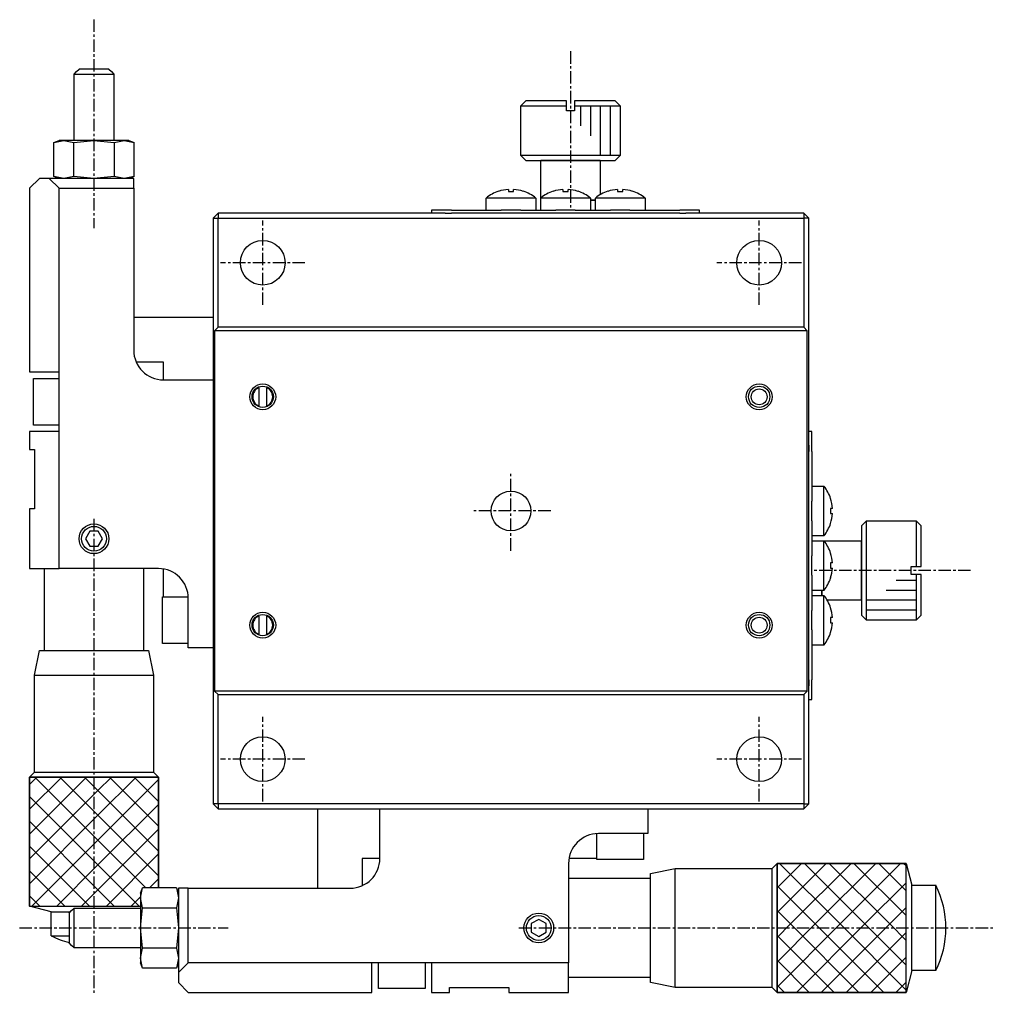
# Model space of a CAD drawing. Extents: x 10 to 383, y 10 to 321.
# Drawn here: x 26.2 to 124.5, y 150 to 248.3 of the extents above; entities that cross this region are included whole.
import ezdxf

# ---------------------------------------------------------------- set-up
doc = ezdxf.new("R2010")
doc.units = 0
doc.linetypes.add('CENTER', pattern=[2, 1.25, -0.25, 0.25, -0.25])
doc.layers.get('0').update_dxf_attribs({"linetype": 'CONTINUOUS'})
doc.layers.add('CENTER', color=1, linetype='CENTER')

msp = doc.modelspace()

# ---------------------------------------------------------------- linework, layer by layer
at = {"color": 7, "linetype": 'CONTINUOUS'}
for p, q in [((31.713, 242.803), (31.963, 243.053)), ((31.713, 242.803), (35.713, 242.803)), ((31.713, 236.103), (31.713, 242.803)), ((31.963, 243.053), (32.213, 243.303)), ((35.213, 243.303), (32.213, 243.303)), ((35.213, 243.303), (35.463, 243.053)), ((35.463, 243.053), (35.713, 242.803)), ((35.713, 242.803), (35.713, 236.103)), ((76.713, 239.603), (77.213, 240.103)), ((81.313, 240.103), (77.213, 240.103)), ((81.313, 239.603), (81.313, 240.103)), ((86.213, 240.103), (82.113, 240.103)), ((82.113, 240.103), (82.113, 239.603)), ((86.213, 240.103), (86.713, 239.603)), ((76.713, 239.603), (81.313, 239.603)), ((76.713, 234.603), (76.713, 239.603)), ((81.313, 239.103), (81.313, 239.603)), ((82.113, 239.103), (81.313, 239.103)), ((82.113, 239.603), (86.713, 239.603)), ((82.113, 239.603), (82.113, 239.103)), ((86.713, 239.603), (86.713, 234.603)), ((29.672, 235.906), (30.682, 236.103)), ((29.672, 235.906), (30.213, 236.103)), ((30.682, 236.103), (30.213, 236.103)), ((30.682, 236.103), (31.693, 235.906)), ((33.713, 236.103), (30.682, 236.103)), ((31.693, 235.906), (33.713, 236.103)), ((33.713, 236.103), (35.734, 235.906)), ((36.745, 236.103), (33.713, 236.103)), ((35.734, 235.906), (36.745, 236.103)), ((36.745, 236.103), (37.755, 235.906)), ((37.213, 236.103), (36.745, 236.103)), ((37.213, 236.103), (37.755, 235.906)), ((29.672, 232.5), (29.672, 235.906)), ((31.693, 232.5), (31.693, 235.906)), ((35.734, 235.906), (35.734, 232.5)), ((37.755, 232.5), (37.755, 235.906)), ((81.713, 234.603), (76.713, 234.603)), ((77.213, 234.103), (76.713, 234.603)), ((77.213, 234.103), (81.713, 234.103)), ((77.213, 234.103), (78.713, 234.103)), ((78.713, 234.103), (84.713, 234.103)), ((81.713, 234.103), (78.713, 234.103)), ((78.713, 230.325), (78.713, 234.103)), ((86.713, 234.603), (81.713, 234.603)), ((81.713, 234.103), (86.213, 234.103)), ((84.713, 234.103), (81.713, 234.103)), ((84.713, 234.103), (86.213, 234.103)), ((84.713, 234.103), (84.713, 230.667)), ((86.713, 234.603), (86.213, 234.103)), ((28.213, 232.303), (27.213, 231.303)), ((29.213, 232.303), (28.213, 232.303)), ((30.213, 231.303), (29.213, 232.303)), ((31.713, 232.303), (29.213, 232.303)), ((30.682, 232.303), (29.672, 232.5)), ((30.213, 232.303), (29.672, 232.5)), ((31.693, 232.5), (30.682, 232.303)), ((33.713, 232.303), (31.693, 232.5)), ((35.713, 232.303), (31.713, 232.303)), ((35.734, 232.5), (33.713, 232.303)), ((37.713, 232.303), (35.713, 232.303)), ((36.745, 232.303), (35.734, 232.5)), ((37.755, 232.5), (36.745, 232.303)), ((37.755, 232.5), (37.213, 232.303)), ((37.713, 231.303), (37.713, 232.303)), ((27.213, 231.303), (27.213, 212.803)), ((30.213, 231.303), (37.713, 231.303)), ((30.213, 212.803), (30.213, 231.303)), ((37.713, 231.303), (37.713, 215.003)), ((75.453, 231.186), (75.453, 230.994)), ((75.973, 230.994), (75.973, 231.186)), ((80.953, 231.186), (80.953, 230.994)), ((81.473, 230.994), (81.473, 231.186)), ((86.453, 231.186), (86.453, 230.994)), ((86.973, 230.994), (86.973, 231.186)), ((75.713, 230.325), (73.213, 230.325)), ((73.213, 229.103), (73.213, 230.325)), ((74.461, 231.002), (74.465, 230.994)), ((75.453, 230.994), (75.973, 230.994)), ((78.213, 230.325), (75.713, 230.325)), ((76.962, 230.994), (76.965, 231.002)), ((78.213, 230.325), (78.213, 229.103)), ((81.213, 230.325), (78.713, 230.325)), ((78.713, 229.103), (78.713, 230.325)), ((79.961, 231.002), (79.965, 230.994)), ((80.953, 230.994), (81.473, 230.994)), ((83.713, 230.325), (81.213, 230.325)), ((82.462, 230.994), (82.465, 231.002)), ((83.713, 230.325), (83.713, 229.103)), ((84.213, 230.103), (83.713, 230.103)), ((83.713, 230.103), (84.213, 230.103)), ((86.713, 230.325), (84.213, 230.325)), ((84.213, 229.103), (84.213, 230.325)), ((85.461, 231.002), (85.465, 230.994)), ((86.453, 230.994), (86.973, 230.994)), ((89.213, 230.325), (86.713, 230.325)), ((87.962, 230.994), (87.965, 231.002)), ((89.213, 230.325), (89.213, 229.103)), ((67.713, 229.103), (67.713, 228.803)), ((69.713, 229.103), (67.713, 229.103)), ((69.713, 229.103), (74.734, 229.103)), ((75.713, 229.103), (74.734, 229.103)), ((76.693, 229.103), (75.713, 229.103)), ((76.693, 229.103), (80.234, 229.103)), ((81.213, 229.103), (80.234, 229.103)), ((82.193, 229.103), (81.213, 229.103)), ((82.193, 229.103), (85.734, 229.103)), ((86.713, 229.103), (85.734, 229.103)), ((87.693, 229.103), (86.713, 229.103)), ((87.693, 229.103), (92.713, 229.103)), ((94.713, 229.103), (92.713, 229.103)), ((94.713, 228.803), (94.713, 229.103)), ((45.713, 228.303), (46.213, 228.803)), ((45.713, 228.303), (46.213, 228.303)), ((45.713, 228.303), (45.713, 169.303)), ((69.089, 228.803), (46.213, 228.803)), ((46.213, 228.803), (46.213, 228.303)), ((46.213, 228.303), (105.213, 228.303)), ((46.213, 217.303), (46.213, 228.303)), ((69.089, 228.803), (69.713, 228.803)), ((92.713, 228.803), (69.713, 228.803)), ((92.713, 228.803), (93.338, 228.803)), ((105.213, 228.803), (93.338, 228.803)), ((105.213, 228.803), (105.213, 228.303)), ((105.213, 228.803), (105.713, 228.303)), ((105.713, 228.303), (105.213, 228.303)), ((105.213, 228.303), (105.213, 217.303)), ((105.713, 169.303), (105.713, 228.303)), ((45.713, 218.303), (37.713, 218.303)), ((46.213, 217.303), (45.863, 216.953)), ((105.213, 217.303), (46.213, 217.303)), ((105.563, 216.953), (105.213, 217.303)), ((105.563, 216.953), (45.863, 216.953)), ((45.863, 216.953), (45.863, 180.653)), ((105.563, 180.653), (105.563, 216.953)), ((40.713, 213.803), (37.964, 213.803)), ((40.713, 212.003), (40.713, 213.803)), ((27.213, 212.803), (30.213, 212.803)), ((30.213, 206.803), (30.213, 212.803)), ((27.613, 207.453), (27.613, 212.153)), ((27.613, 212.153), (30.213, 212.153)), ((40.713, 212.003), (45.713, 212.003)), ((45.713, 212.003), (45.713, 185.003)), ((50.313, 211.219), (50.313, 211.301)), ((50.313, 211.219), (50.313, 209.386)), ((51.113, 211.301), (51.113, 211.219)), ((51.113, 209.386), (51.113, 211.219)), ((50.313, 209.304), (50.313, 209.386)), ((51.113, 209.386), (51.113, 209.304)), ((30.213, 207.453), (27.613, 207.453)), ((30.213, 206.803), (27.213, 206.803)), ((27.213, 206.803), (27.213, 205.003)), ((30.213, 193.003), (30.213, 206.803)), ((106.013, 206.803), (105.713, 206.803)), ((106.013, 204.803), (106.013, 206.803)), ((27.213, 205.003), (27.713, 205.003)), ((27.713, 205.003), (27.713, 199.003)), ((105.713, 205.427), (105.713, 204.803)), ((105.713, 181.803), (105.713, 204.803)), ((106.013, 204.803), (106.013, 199.782)), ((106.013, 201.303), (107.236, 201.303)), ((107.236, 198.803), (107.236, 201.303)), ((106.013, 198.803), (106.013, 199.782)), ((107.912, 200.055), (107.905, 200.051)), ((27.713, 199.003), (27.213, 199.003)), ((27.213, 199.003), (27.213, 193.003)), ((106.013, 197.823), (106.013, 198.803)), ((107.236, 196.303), (107.236, 198.803)), ((107.905, 199.063), (107.905, 198.543)), ((108.097, 199.063), (107.905, 199.063)), ((106.013, 197.823), (106.013, 194.282)), ((107.905, 198.543), (108.097, 198.543)), ((111.013, 197.303), (111.513, 197.803)), ((111.513, 192.803), (111.513, 197.803)), ((111.513, 197.803), (116.513, 197.803)), ((116.513, 197.803), (116.513, 193.203)), ((116.513, 197.803), (117.013, 197.303)), ((33.28, 196.753), (32.847, 196.003)), ((34.146, 196.753), (33.28, 196.753)), ((34.579, 196.003), (34.146, 196.753)), ((107.905, 197.554), (107.912, 197.551)), ((111.013, 197.303), (111.013, 192.803)), ((111.013, 197.303), (111.013, 195.803)), ((117.013, 193.203), (117.013, 197.303)), ((32.847, 196.003), (33.28, 195.253)), ((34.146, 195.253), (34.579, 196.003)), ((107.236, 196.303), (106.013, 196.303)), ((106.013, 195.803), (107.236, 195.803)), ((107.236, 193.303), (107.236, 195.803)), ((107.236, 195.803), (111.013, 195.803)), ((111.013, 195.803), (111.013, 189.803)), ((111.013, 192.803), (111.013, 195.803)), ((33.28, 195.253), (34.146, 195.253)), ((106.013, 193.303), (106.013, 194.282)), ((107.912, 194.555), (107.905, 194.551)), ((27.213, 193.003), (30.213, 193.003)), ((28.713, 184.753), (28.713, 193.003)), ((40.213, 193.003), (30.213, 193.003)), ((38.713, 193.003), (38.713, 184.753)), ((40.713, 190.153), (40.713, 192.961)), ((106.013, 192.323), (106.013, 193.303)), ((107.236, 190.803), (107.236, 193.303)), ((107.905, 193.563), (107.905, 193.043)), ((108.097, 193.563), (107.905, 193.563)), ((107.905, 193.043), (108.097, 193.043)), ((111.013, 192.803), (111.013, 188.303)), ((111.013, 189.803), (111.013, 192.803)), ((111.513, 187.803), (111.513, 192.803)), ((116.013, 192.403), (116.013, 193.203)), ((116.013, 193.203), (116.513, 193.203)), ((116.513, 193.203), (117.013, 193.203)), ((106.013, 192.323), (106.013, 188.782)), ((107.905, 192.054), (107.912, 192.051)), ((116.513, 192.403), (116.013, 192.403)), ((116.513, 192.403), (116.513, 187.803)), ((117.013, 192.403), (116.513, 192.403)), ((117.013, 188.303), (117.013, 192.403)), ((107.236, 190.803), (106.013, 190.803)), ((107.013, 190.303), (107.013, 190.803)), ((107.013, 190.803), (107.013, 190.303)), ((40.613, 185.453), (40.613, 190.153)), ((40.613, 190.153), (43.21, 190.153)), ((43.213, 185.003), (43.213, 190.003)), ((106.013, 190.303), (107.236, 190.303)), ((107.236, 187.803), (107.236, 190.303)), ((111.013, 189.803), (107.578, 189.803)), ((111.013, 189.803), (111.013, 188.303)), ((106.013, 187.803), (106.013, 188.782)), ((107.912, 189.055), (107.905, 189.051)), ((50.313, 188.219), (50.313, 188.301)), ((50.313, 188.219), (50.313, 186.386)), ((51.113, 188.301), (51.113, 188.219)), ((51.113, 186.386), (51.113, 188.219)), ((106.013, 186.823), (106.013, 187.803)), ((107.236, 185.303), (107.236, 187.803)), ((107.905, 188.063), (107.905, 187.543)), ((108.097, 188.063), (107.905, 188.063)), ((111.513, 187.803), (111.013, 188.303)), ((116.513, 187.803), (111.513, 187.803)), ((117.013, 188.303), (116.513, 187.803)), ((106.013, 186.823), (106.013, 181.803)), ((107.905, 187.543), (108.097, 187.543)), ((50.313, 186.304), (50.313, 186.386)), ((51.113, 186.386), (51.113, 186.304)), ((107.905, 186.554), (107.912, 186.551)), ((43.213, 185.453), (40.613, 185.453)), ((45.713, 185.003), (43.213, 185.003)), ((107.236, 185.303), (106.013, 185.303)), ((27.713, 182.253), (28.213, 184.753)), ((28.213, 184.753), (33.714, 184.753)), ((33.714, 184.753), (39.213, 184.753)), ((39.213, 184.753), (39.713, 182.253)), ((27.713, 182.253), (33.714, 182.253)), ((27.713, 172.503), (27.713, 182.253)), ((33.714, 182.253), (39.713, 182.253)), ((39.713, 182.253), (39.713, 172.503)), ((105.713, 181.803), (105.713, 181.178)), ((106.013, 179.803), (106.013, 181.803)), ((105.563, 180.653), (45.863, 180.653)), ((45.863, 180.653), (46.213, 180.303)), ((46.213, 180.303), (105.213, 180.303)), ((46.213, 169.303), (46.213, 180.303)), ((105.213, 180.303), (105.563, 180.653)), ((105.213, 180.303), (105.213, 169.303)), ((105.713, 179.803), (106.013, 179.803)), ((27.213, 172.003), (27.713, 172.503)), ((27.713, 172.503), (33.714, 172.503)), ((33.714, 172.503), (39.713, 172.503)), ((39.713, 172.503), (40.213, 172.003)), ((40.213, 172.003), (27.213, 172.003)), ((27.213, 172.003), (27.213, 159.003)), ((33.714, 172.003), (40.213, 172.003)), ((40.213, 160.844), (40.213, 172.003)), ((46.213, 169.303), (45.713, 169.303)), ((46.213, 168.803), (45.713, 169.303)), ((105.213, 169.303), (46.213, 169.303)), ((46.213, 169.303), (46.213, 168.803)), ((105.213, 169.303), (105.713, 169.303)), ((105.213, 169.303), (105.213, 168.803)), ((105.713, 169.303), (105.213, 168.803)), ((46.213, 168.803), (62.513, 168.803)), ((56.213, 168.803), (56.213, 160.803)), ((62.513, 168.803), (89.513, 168.803)), ((62.513, 163.803), (62.513, 168.803)), ((89.513, 168.803), (89.513, 166.303)), ((89.513, 168.803), (105.213, 168.803)), ((84.363, 163.703), (84.363, 166.299)), ((89.513, 166.303), (84.513, 166.303)), ((89.063, 166.303), (89.063, 163.703)), ((60.713, 163.803), (60.713, 161.053)), ((62.513, 163.803), (60.713, 163.803)), ((81.513, 163.303), (81.513, 153.303)), ((84.363, 163.803), (81.555, 163.803)), ((89.063, 163.703), (84.363, 163.703)), ((102.013, 162.803), (102.513, 163.303)), ((102.513, 156.803), (102.513, 163.303)), ((115.513, 163.303), (102.513, 163.303)), ((102.513, 163.303), (102.513, 150.303)), ((115.513, 163.303), (116.103, 161.103)), ((115.513, 150.303), (115.513, 163.303)), ((89.763, 162.303), (92.263, 162.803)), ((89.763, 156.803), (89.763, 162.303)), ((92.263, 156.803), (92.263, 162.803)), ((92.263, 162.803), (102.013, 162.803)), ((102.013, 156.803), (102.013, 162.803)), ((81.513, 161.803), (89.763, 161.803)), ((38.413, 159.834), (38.611, 160.844)), ((38.413, 160.303), (38.611, 160.844)), ((38.413, 160.303), (38.413, 159.834)), ((42.016, 160.844), (38.611, 160.844)), ((42.016, 160.844), (42.213, 159.834)), ((42.016, 160.844), (42.213, 160.303)), ((43.213, 160.803), (42.213, 160.803)), ((42.213, 160.803), (42.213, 158.803)), ((43.213, 160.803), (59.513, 160.803)), ((43.213, 153.303), (43.213, 160.803)), ((116.103, 156.803), (116.103, 161.103)), ((116.103, 161.103), (118.513, 161.103)), ((118.513, 156.803), (118.513, 161.103)), ((38.611, 158.823), (38.413, 159.834)), ((38.413, 159.834), (38.413, 156.803)), ((42.213, 159.834), (42.016, 158.823)), ((27.213, 159.003), (33.714, 159.003)), ((29.413, 158.413), (27.213, 159.003)), ((27.213, 159.003), (38.413, 159.003)), ((29.413, 158.413), (31.324, 158.413)), ((29.413, 156.003), (29.413, 158.413)), ((31.213, 158.303), (31.463, 158.553)), ((31.213, 158.303), (31.213, 155.303)), ((31.463, 158.553), (31.713, 158.803)), ((31.713, 154.803), (31.713, 158.803)), ((31.713, 158.803), (38.413, 158.803)), ((38.413, 156.803), (38.611, 158.823)), ((38.611, 158.823), (42.016, 158.823)), ((42.016, 158.823), (42.213, 156.803)), ((42.213, 158.803), (42.213, 154.803)), ((78.513, 157.669), (77.763, 157.236)), ((79.263, 157.236), (78.513, 157.669)), ((38.611, 154.782), (38.413, 156.803)), ((38.413, 156.803), (38.413, 153.772)), ((42.213, 156.803), (42.016, 154.782)), ((77.763, 157.236), (77.763, 156.37)), ((77.763, 156.37), (78.513, 155.937)), ((78.513, 155.937), (79.263, 156.37)), ((79.263, 156.37), (79.263, 157.236)), ((89.763, 151.303), (89.763, 156.803)), ((92.263, 150.803), (92.263, 156.803)), ((102.013, 150.803), (102.013, 156.803)), ((115.513, 150.303), (115.513, 156.803)), ((116.103, 152.503), (116.103, 156.803)), ((118.513, 152.503), (118.513, 156.803)), ((29.413, 156.003), (31.213, 156.003)), ((31.463, 155.053), (31.213, 155.303)), ((31.713, 154.803), (31.463, 155.053)), ((38.413, 154.803), (31.713, 154.803)), ((38.413, 153.772), (38.611, 154.782)), ((42.016, 154.782), (38.611, 154.782)), ((42.016, 154.782), (42.213, 153.772)), ((42.213, 154.803), (42.213, 152.303)), ((38.611, 152.761), (38.413, 153.772)), ((38.413, 153.772), (38.413, 153.303)), ((42.213, 153.772), (42.016, 152.761)), ((38.611, 152.761), (38.413, 153.303)), ((42.016, 152.761), (38.611, 152.761)), ((42.213, 153.303), (42.016, 152.761)), ((43.213, 153.303), (42.213, 152.303)), ((61.713, 153.303), (43.213, 153.303)), ((67.713, 153.303), (61.713, 153.303)), ((61.713, 150.303), (61.713, 153.303)), ((62.363, 150.703), (62.363, 153.303)), ((67.063, 153.303), (67.063, 150.703)), ((81.513, 153.303), (67.713, 153.303)), ((67.713, 153.303), (67.713, 150.303)), ((81.513, 150.303), (81.513, 153.303)), ((116.103, 152.503), (115.513, 150.303)), ((118.513, 152.503), (116.103, 152.503)), ((42.213, 152.303), (42.213, 151.303)), ((89.763, 151.803), (81.513, 151.803)), ((42.213, 151.303), (43.213, 150.303)), ((67.063, 150.703), (62.363, 150.703)), ((69.513, 150.803), (75.513, 150.803)), ((69.513, 150.303), (69.513, 150.803)), ((75.513, 150.803), (75.513, 150.303)), ((92.263, 150.803), (89.763, 151.303)), ((102.013, 150.803), (92.263, 150.803)), ((102.513, 150.303), (102.013, 150.803)), ((43.213, 150.303), (61.713, 150.303)), ((67.713, 150.303), (69.513, 150.303)), ((75.513, 150.303), (81.513, 150.303)), ((102.513, 150.303), (115.513, 150.303))]:
    msp.add_line(p, q, dxfattribs=at)
at = {"color": 3, "linetype": 'CONTINUOUS'}
for p, q in [((82.713, 239.603), (82.713, 237.603)), ((83.713, 239.603), (83.713, 236.603)), ((84.713, 239.603), (84.713, 234.603)), ((85.713, 239.603), (85.713, 234.603)), ((116.513, 191.803), (114.513, 191.803)), ((116.513, 190.803), (113.513, 190.803)), ((116.513, 189.803), (111.513, 189.803)), ((116.513, 188.803), (111.513, 188.803)), ((27.213, 172.003), (33.714, 172.003)), ((27.213, 159.003), (27.213, 172.003)), ((27.213, 166.253), (32.963, 172.003)), ((27.213, 168.753), (30.463, 172.003)), ((27.213, 171.253), (27.963, 172.003)), ((34.113, 165.653), (27.763, 172.003)), ((34.113, 168.153), (30.263, 172.003)), ((34.113, 170.653), (32.763, 172.003)), ((34.113, 168.153), (37.963, 172.003)), ((34.113, 170.653), (35.463, 172.003)), ((34.113, 165.653), (40.213, 171.753)), ((40.213, 167.053), (35.263, 172.003)), ((40.213, 169.553), (37.763, 172.003)), ((40.213, 172.003), (40.213, 160.844)), ((27.213, 163.753), (34.113, 170.653)), ((40.213, 164.553), (34.113, 170.653)), ((34.113, 163.153), (27.213, 170.053)), ((34.113, 163.153), (40.213, 169.253)), ((27.213, 161.253), (34.113, 168.153)), ((40.213, 162.053), (34.113, 168.153)), ((34.113, 160.653), (27.213, 167.553)), ((34.113, 160.653), (40.213, 166.753)), ((27.463, 159.003), (34.113, 165.653)), ((38.922, 160.844), (34.113, 165.653)), ((33.263, 159.003), (27.213, 165.053)), ((34.963, 159.003), (40.213, 164.253)), ((102.513, 163.303), (115.513, 163.303)), ((107.463, 163.303), (102.513, 158.353)), ((104.963, 163.303), (102.513, 160.853)), ((108.863, 157.203), (102.763, 163.303)), ((109.963, 163.303), (103.863, 157.203)), ((111.363, 157.203), (105.263, 163.303)), ((112.463, 163.303), (106.363, 157.203)), ((113.863, 157.203), (107.763, 163.303)), ((114.963, 163.303), (108.863, 157.203)), ((115.513, 158.053), (110.263, 163.303)), ((115.513, 160.553), (112.763, 163.303)), ((115.513, 163.053), (115.263, 163.303)), ((115.513, 156.803), (115.513, 163.303)), ((30.763, 159.003), (27.213, 162.553)), ((29.963, 159.003), (34.113, 163.153)), ((38.263, 159.003), (34.113, 163.153)), ((39.305, 160.844), (40.213, 161.753)), ((115.513, 161.353), (111.363, 157.203)), ((32.463, 159.003), (34.113, 160.653)), ((35.763, 159.003), (34.113, 160.653)), ((106.363, 157.203), (102.513, 161.053)), ((28.263, 159.003), (27.213, 160.053)), ((37.463, 159.003), (38.413, 159.953)), ((33.714, 159.003), (38.413, 159.003)), ((103.863, 157.203), (102.513, 158.553)), ((115.513, 158.853), (113.863, 157.203)), ((108.863, 157.203), (102.513, 150.853)), ((106.363, 157.203), (102.513, 153.353)), ((103.863, 157.203), (102.513, 155.853)), ((102.513, 150.303), (102.513, 156.803)), ((110.763, 150.303), (103.863, 157.203)), ((111.363, 157.203), (104.463, 150.303)), ((113.263, 150.303), (106.363, 157.203)), ((113.863, 157.203), (106.963, 150.303)), ((115.513, 150.553), (108.863, 157.203)), ((115.513, 156.353), (109.463, 150.303)), ((115.513, 153.053), (111.363, 157.203)), ((115.513, 155.553), (113.863, 157.203)), ((108.263, 150.303), (102.513, 156.053)), ((105.763, 150.303), (102.513, 153.553)), ((115.513, 153.853), (111.963, 150.303)), ((103.263, 150.303), (102.513, 151.053)), ((115.513, 151.353), (114.463, 150.303)), ((115.513, 150.303), (102.513, 150.303))]:
    msp.add_line(p, q, dxfattribs=at)
at = {"color": 7, "linetype": 'CONTINUOUS'}
for centre, radius in [((50.713, 223.803), 2.25), ((100.713, 223.803), 2.25), ((50.713, 210.303), 1.075), ((100.713, 210.303), 1.075), ((100.713, 210.303), 0.8), ((75.713, 198.803), 2), ((33.713, 196.003), 1.25), ((50.713, 187.303), 1.075), ((100.713, 187.303), 1.075), ((100.713, 187.303), 0.8), ((50.713, 173.803), 2.25), ((100.713, 173.803), 2.25), ((78.513, 156.803), 1.25)]:
    msp.add_circle(centre, radius, dxfattribs=at)
at = {"color": 3, "linetype": 'CONTINUOUS'}
for centre, radius in [((50.713, 210.303), 1.3), ((100.713, 210.303), 1.3), ((33.713, 196.003), 1.5), ((50.713, 187.303), 1.3), ((100.713, 187.303), 1.3), ((78.513, 156.803), 1.5)]:
    msp.add_circle(centre, radius, dxfattribs=at)
at = {"color": 7, "linetype": 'CONTINUOUS'}
for centre, radius, start, end in [((75.713, 227.203), 3.992, 93.73476, 108.22321), ((75.713, 227.203), 3.992, 71.77679, 86.26524), ((81.213, 227.203), 3.992, 93.73476, 108.22321), ((81.213, 227.203), 3.992, 71.77679, 86.26524), ((86.713, 227.203), 3.992, 93.73476, 108.22321), ((86.713, 227.203), 3.992, 71.77679, 86.26524), ((75.713, 227.203), 4, 108.23975, 128.68219), ((75.713, 227.203), 4, 51.31781, 71.76025), ((81.213, 227.203), 4, 108.23975, 128.68219), ((81.213, 227.203), 4, 51.31781, 71.76025), ((86.713, 227.203), 4, 108.23975, 128.68219), ((86.713, 227.203), 4, 51.31781, 71.76025), ((40.713, 215.003), 3, 180, 270), ((50.713, 210.303), 1, 113.57818, 246.42182), ((50.713, 210.303), 1, 293.57818, 66.42182), ((104.113, 198.803), 4, 18.23975, 38.68219), ((104.113, 198.803), 3.992, 3.73476, 18.22321), ((104.113, 198.803), 3.992, 341.77679, 356.26524), ((104.113, 198.803), 4, 321.31781, 341.76025), ((104.113, 193.303), 4, 18.23975, 38.68219), ((104.113, 193.303), 3.992, 3.73476, 18.22321), ((40.213, 190.003), 3, 0, 90), ((104.113, 193.303), 3.992, 341.77679, 356.26524), ((104.113, 193.303), 4, 321.31781, 341.76025), ((104.113, 187.803), 4, 18.23975, 38.68219), ((104.113, 187.803), 3.992, 3.73476, 18.22321), ((50.713, 187.303), 1, 113.57818, 246.42182), ((50.713, 187.303), 1, 293.57818, 66.42182), ((104.113, 187.803), 3.992, 341.77679, 356.26524), ((104.113, 187.803), 4, 321.31781, 341.76025), ((84.513, 163.303), 3, 90, 180), ((59.513, 163.803), 3, 270, 0), ((109.768, 156.803), 9.745, 333.81622, 26.1838), ((33.713, 164.748), 9.745, 243.81622, 255.13505)]:
    msp.add_arc(centre, radius, start, end, dxfattribs=at)
at = {"layer": 'CENTER', "color": 1, "linetype": 'CENTER'}
for p, q in [((33.713, 248.303), (33.713, 227.303)), ((81.713, 245.103), (81.713, 229.163)), ((50.713, 219.553), (50.713, 228.053)), ((100.713, 219.553), (100.713, 228.053)), ((54.963, 223.803), (46.463, 223.803)), ((104.963, 223.803), (96.463, 223.803)), ((75.713, 194.803), (75.713, 202.803)), ((79.713, 198.803), (71.713, 198.803)), ((33.713, 198.003), (33.713, 150.003)), ((122.013, 192.803), (106.074, 192.803)), ((50.713, 169.553), (50.713, 178.053)), ((100.713, 169.553), (100.713, 178.053)), ((54.963, 173.803), (46.463, 173.803)), ((104.963, 173.803), (96.463, 173.803)), ((26.213, 156.803), (47.213, 156.803)), ((76.513, 156.803), (124.513, 156.803))]:
    msp.add_line(p, q, dxfattribs=at)

doc.saveas('drawing.dxf')
